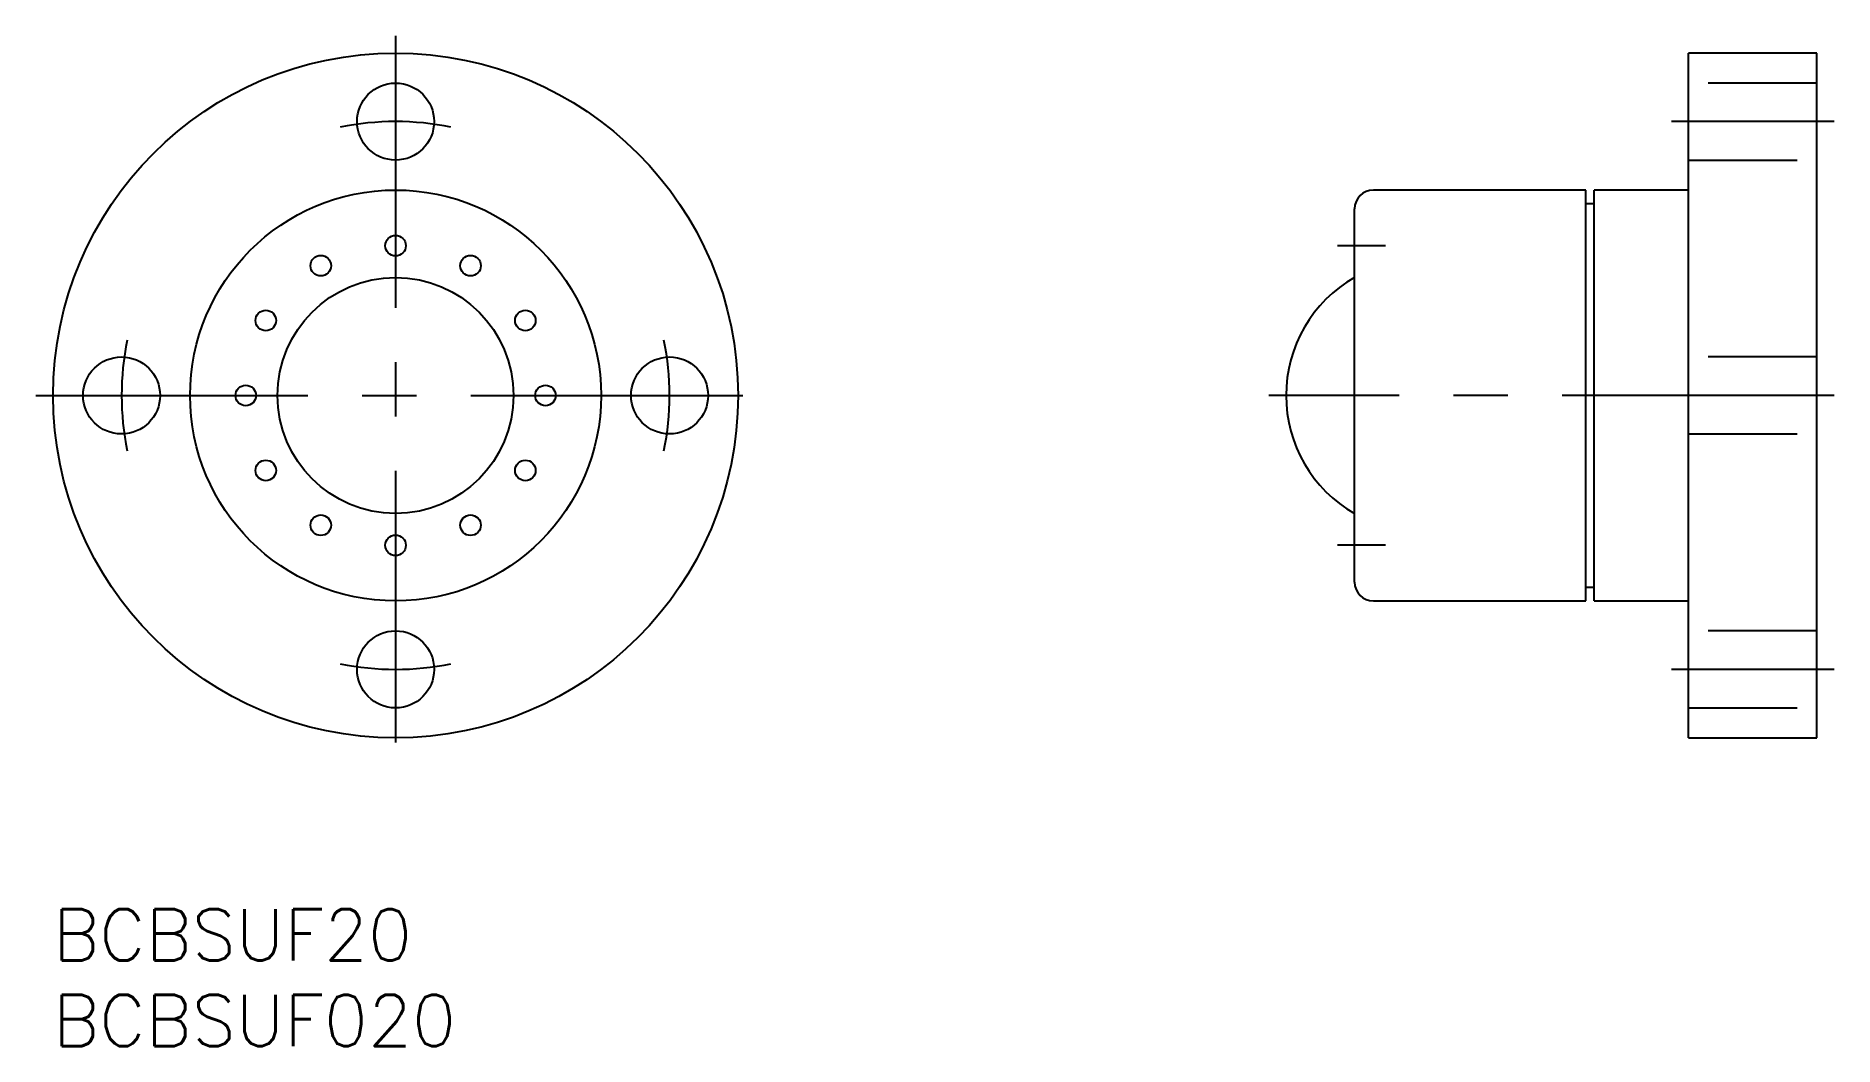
# Model space of a CAD drawing. Extents: x -1 to 104, y -8 to 51.
import ezdxf

# ---------------------------------------------------------------- set-up
doc = ezdxf.new("R2010")
doc.units = 0
doc.header["$LTSCALE"] = 0.5
doc.linetypes.add('CENTER', pattern=[50.8, 31.75, -6.35, 6.35, -6.35])
doc.linetypes.add('DASHED', pattern=[19.05, 12.7, -6.35])
for name, color, linetype in [('MSM_CENTER', 1, 'CENTER'), ('MSM_CONTINUOUS', 7, 'CONTINUOUS'), ('MSM_DASHED', 4, 'DASHED'), ('MSM_PART_NUMBER', 7, 'CONTINUOUS')]:
    doc.layers.add(name, color=color, linetype=linetype)
doc.styles.get("Standard").update_dxf_attribs({"font": 'txt.shx', "height": 1, "bigfont": 'bigfont.shx'})

# ---------------------------------------------------------------- blocks, each defined once
blk = doc.blocks.new('*U15')
at = {"layer": 'MSM_PART_NUMBER'}
blk.add_text('BCBSUF20', height=3, dxfattribs=at).set_placement((0, -3))
blk = doc.blocks.new('*U16')
at = {"layer": 'MSM_PART_NUMBER'}
blk.add_text('BCBSUF020', height=3, dxfattribs=at).set_placement((0, -8))

msp = doc.modelspace()

# ---------------------------------------------------------------- linework, layer by layer
at = {"layer": 'MSM_CENTER'}
for p, q in [((20, 51), (20, 9)), ((104, 46), (94.5, 46)), ((77.8, 38.75), (75, 38.75)), ((-1, 30), (41, 30)), ((104, 30), (71, 30)), ((77.8, 21.25), (75, 21.25)), ((104, 14), (94.5, 14))]:
    msp.add_line(p, q, dxfattribs=at)
for start, end in [(78.3417, 101.6583), (168.3417, 191.6583), (348.3417, 11.6583), (258.3417, 281.6583)]:
    msp.add_arc((20, 30), 16, start, end, dxfattribs=at)
at = {"layer": 'MSM_CONTINUOUS'}
for p, q in [((103, 50), (95.5, 50)), ((95.5, 10), (95.5, 50)), ((103, 10), (103, 50)), ((89.5, 42), (77.1, 42)), ((89.5, 18), (89.5, 42)), ((90, 41.2), (89.5, 41.2)), ((95.5, 42), (90, 42)), ((90, 18), (90, 42)), ((76, 19.1), (76, 40.9)), ((77.1, 18), (89.5, 18)), ((89.5, 18.8), (90, 18.8)), ((90, 18), (95.5, 18)), ((95.5, 10), (103, 10))]:
    msp.add_line(p, q, dxfattribs=at)
for centre, radius in [((20, 30), 20), ((20, 46), 2.25), ((20, 30), 12), ((20, 38.75), 0.6), ((15.63, 37.58), 0.6), ((24.38, 37.58), 0.6), ((20, 30), 6.89), ((12.42, 34.38), 0.6), ((27.58, 34.38), 0.6), ((4, 30), 2.25), ((36, 30), 2.25), ((11.25, 30), 0.6), ((28.75, 30), 0.6), ((12.42, 25.62), 0.6), ((27.58, 25.62), 0.6), ((15.63, 22.42), 0.6), ((24.38, 22.42), 0.6), ((20, 21.25), 0.6), ((20, 14), 2.25)]:
    msp.add_circle(centre, radius, dxfattribs=at)
for centre, radius, start, end in [((77.1, 40.9), 1.1, 90, 180), ((79.94, 30), 7.94, 119.7399, 240.2601), ((77.1, 19.1), 1.1, 180, 270)]:
    msp.add_arc(centre, radius, start, end, dxfattribs=at)
at = {"layer": 'MSM_DASHED'}
for p, q in [((103, 48.25), (95.5, 48.25)), ((95.5, 43.75), (103, 43.75)), ((103, 32.25), (95.5, 32.25)), ((95.5, 27.75), (103, 27.75)), ((103, 16.25), (95.5, 16.25)), ((95.5, 11.75), (103, 11.75))]:
    msp.add_line(p, q, dxfattribs=at)

# ---------------------------------------------------------------- block references
at = {"layer": 'MSM_CONTINUOUS'}
for name in ['*U15', '*U16']:
    msp.add_blockref(name, (0, 0), dxfattribs=at)

doc.saveas('drawing.dxf')
